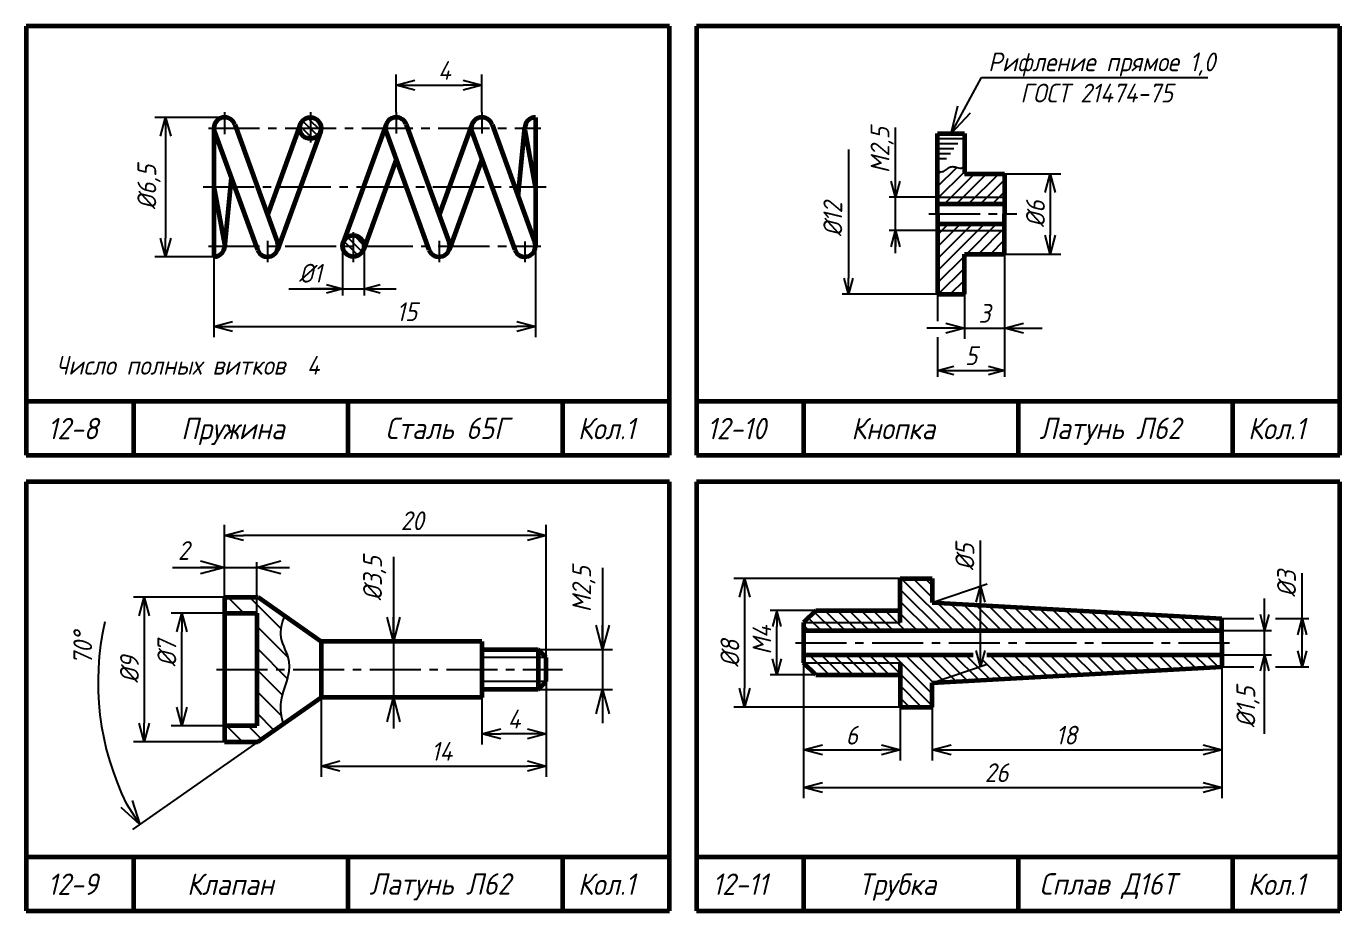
# Model space of a CAD drawing. Header units: millimetres. Extents: x -255 to 513, y 132 to 472.
# Drawn here: x 267.6 to 512.6, y 307 to 472 of the extents above; entities that cross this region are included whole.
import ezdxf

# ---------------------------------------------------------------- set-up
doc = ezdxf.new("R2010")
doc.units = ezdxf.units.MM
doc.header["$LTSCALE"] = 0.5
doc.linetypes.add('осевая2', pattern=[28.575, 19.05, -3.175, 3.175, -3.175])
doc.layers.get('Defpoints').update_dxf_attribs({"color": 5})
doc.styles.get("Standard").update_dxf_attribs({"font": 'isocpeui.ttf', "width": 0.9})
doc.dimstyles.new('Standart 1', dxfattribs={"dimtxt": 3.5, "dimasz": 3.5, "dimexe": 2, "dimexo": 0, "dimgap": 1, "dimtad": 1, "dimtoh": 1, "dimdec": 0, "dimtxsty": 'Standard', "dimblk": 'OPEN30', "dimcen": 2.5, "dimadec": 0, "dimazin": 0, "dimtfac": 1, "dimtdec": 0, "dimtmove": 0, "dimatfit": 3, "dimldrblk": 'DOTSMALL', "dimfxl": 0, "dimarcsym": 0})
pattern_1 = [(135, (23, 3e-07), (-1.122532, -1.122532), [])]

# ---------------------------------------------------------------- blocks, each defined once
blk = doc.blocks.new('_Open30')
at = {"color": 0, "linetype": 'ByBlock', "lineweight": -2}
for p, q in [((-1, 0.268), (0, 0)), ((0, 0), (-1, -0.268)), ((0, 0), (-1, 0))]:
    blk.add_line(p, q, dxfattribs=at)
blk = doc.blocks.new('*D57')
at = {"color": 0, "lineweight": -2}
for p, q in [((304.6, 362.5), (294.6, 362.5)), ((296.6, 345), (296.6, 359)), ((304.6, 341.5), (294.6, 341.5))]:
    blk.add_line(p, q, dxfattribs=at)
at = {"layer": 'Defpoints', "color": 0}
for p in [(296.6, 362.5), (304.6, 362.5), (304.6, 341.5)]:
    blk.add_point(p, dxfattribs=at)
at = {"color": 0, "lineweight": -2, "xscale": 3.5, "yscale": 3.5, "zscale": 3.5}
for p, rotation in [((296.6, 362.5), 90), ((296.6, 341.5), 270)]:
    blk.add_blockref('_Open30', p, dxfattribs=dict(at, rotation=rotation))
at = {"color": 0, "lineweight": -3, "insert": (293.83, 355), "char_height": 3.5, "attachment_point": 5, "rotation": 90}
blk.add_mtext('%%c7', dxfattribs=at)
blk = doc.blocks.new('_DotSmall')
at = {"color": 0, "linetype": 'ByBlock', "const_width": 0.5}
blk.add_lwpolyline([(-0.0625, 0, 1), (0.0625, 0, 1)], format="xyb", close=True, dxfattribs=at)
blk = doc.blocks.new('*D58')
at = {"color": 0, "lineweight": -2}
for p, q in [((304.6, 365.5), (287.6, 365.5)), ((289.6, 362), (289.6, 342)), ((304.6, 338.5), (287.6, 338.5))]:
    blk.add_line(p, q, dxfattribs=at)
at = {"layer": 'Defpoints', "color": 0}
for p in [(304.6, 365.5), (289.6, 338.5), (304.6, 338.5)]:
    blk.add_point(p, dxfattribs=at)
at = {"color": 0, "lineweight": -2, "xscale": 3.5, "yscale": 3.5, "zscale": 3.5}
for p, rotation in [((289.6, 365.5), 90), ((289.6, 338.5), 270)]:
    blk.add_blockref('_Open30', p, dxfattribs=dict(at, rotation=rotation))
at = {"color": 0, "lineweight": -3, "insert": (286.85, 352), "char_height": 3.5, "attachment_point": 5, "rotation": 90}
blk.add_mtext('%%c9', dxfattribs=at)
blk = doc.blocks.new('*D59')
at = {"color": 0, "lineweight": -2}
for p, q in [((364.6, 349.75), (364.6, 338)), ((352.6, 346.75), (352.6, 338)), ((361.1, 340), (356.1, 340))]:
    blk.add_line(p, q, dxfattribs=at)
at = {"layer": 'Defpoints', "color": 0}
for p in [(364.6, 349.75), (352.6, 346.75), (352.6, 340)]:
    blk.add_point(p, dxfattribs=at)
at = {"color": 0, "lineweight": -2, "xscale": 3.5, "yscale": 3.5, "zscale": 3.5, "rotation": 180}
blk.add_blockref('_Open30', (352.6, 340), dxfattribs=at)
at = {"color": 0, "lineweight": -2, "xscale": 3.5, "yscale": 3.5, "zscale": 3.5}
blk.add_blockref('_Open30', (364.6, 340), dxfattribs=at)
at = {"color": 0, "lineweight": -3, "insert": (358.6, 342.75), "char_height": 3.5, "attachment_point": 5}
blk.add_mtext('4', dxfattribs=at)
blk = doc.blocks.new('*D60')
at = {"color": 0, "lineweight": -2}
for p, q in [((322.6, 346.75), (322.6, 332)), ((364.6, 340), (364.6, 332)), ((326.1, 334), (361.1, 334))]:
    blk.add_line(p, q, dxfattribs=at)
at = {"layer": 'Defpoints', "color": 0}
for p in [(322.6, 346.75), (364.6, 340), (364.6, 334)]:
    blk.add_point(p, dxfattribs=at)
at = {"color": 0, "lineweight": -2, "xscale": 3.5, "yscale": 3.5, "zscale": 3.5, "rotation": 180}
blk.add_blockref('_Open30', (322.6, 334), dxfattribs=at)
at = {"color": 0, "lineweight": -2, "xscale": 3.5, "yscale": 3.5, "zscale": 3.5}
blk.add_blockref('_Open30', (364.6, 334), dxfattribs=at)
at = {"color": 0, "lineweight": -3, "insert": (345.1, 336.75), "char_height": 3.5, "attachment_point": 5}
blk.add_mtext('14', dxfattribs=at)
blk = doc.blocks.new('*D61')
at = {"color": 0, "lineweight": -2}
for p, q in [((304.6, 373), (304.6, 379)), ((364.6, 354.25), (364.6, 379)), ((361.1, 377), (308.1, 377))]:
    blk.add_line(p, q, dxfattribs=at)
at = {"layer": 'Defpoints', "color": 0}
for p in [(304.6, 377), (304.6, 373), (364.6, 354.25)]:
    blk.add_point(p, dxfattribs=at)
at = {"color": 0, "lineweight": -2, "xscale": 3.5, "yscale": 3.5, "zscale": 3.5, "rotation": 180}
blk.add_blockref('_Open30', (304.6, 377), dxfattribs=at)
at = {"color": 0, "lineweight": -2, "xscale": 3.5, "yscale": 3.5, "zscale": 3.5}
blk.add_blockref('_Open30', (364.6, 377), dxfattribs=at)
at = {"color": 0, "lineweight": -3, "insert": (339.6, 379.75), "char_height": 3.5, "attachment_point": 5}
blk.add_mtext('20', dxfattribs=at)
blk = doc.blocks.new('*D62')
at = {"color": 0, "lineweight": -2}
for p, q in [((450.1, 444.5), (460.6, 444.5)), ((458.6, 441), (458.6, 433)), ((450.1, 429.5), (460.6, 429.5))]:
    blk.add_line(p, q, dxfattribs=at)
at = {"layer": 'Defpoints', "color": 0}
for p in [(450.1, 444.5), (450.1, 429.5), (458.6, 429.5)]:
    blk.add_point(p, dxfattribs=at)
at = {"color": 0, "lineweight": -2, "xscale": 3.5, "yscale": 3.5, "zscale": 3.5}
for p, rotation in [((458.6, 444.5), 90), ((458.6, 429.5), 270)]:
    blk.add_blockref('_Open30', p, dxfattribs=dict(at, rotation=rotation))
at = {"color": 0, "lineweight": -3, "insert": (455.85, 437), "char_height": 3.5, "attachment_point": 5, "rotation": 90}
blk.add_mtext('%%C6', dxfattribs=at)
blk = doc.blocks.new('*D63')
at = {"color": 0, "lineweight": -2}
for p, q in [((450.1, 429.5), (450.1, 413.69)), ((442.6, 422), (442.6, 413.69)), ((439.1, 415.69), (435.6, 415.69)), ((442.6, 415.69), (450.1, 415.69)), ((453.6, 415.69), (457.1, 415.69))]:
    blk.add_line(p, q, dxfattribs=at)
at = {"layer": 'Defpoints', "color": 0}
for p in [(450.1, 429.5), (442.6, 422), (450.1, 415.69)]:
    blk.add_point(p, dxfattribs=at)
at = {"color": 0, "lineweight": -2, "xscale": 3.5, "yscale": 3.5, "zscale": 3.5}
blk.add_blockref('_Open30', (442.6, 415.69), dxfattribs=at)
at = {"color": 0, "lineweight": -2, "xscale": 3.5, "yscale": 3.5, "zscale": 3.5, "rotation": 180}
blk.add_blockref('_Open30', (450.1, 415.69), dxfattribs=at)
at = {"color": 0, "lineweight": -3, "insert": (446.35, 418.44), "char_height": 3.5, "attachment_point": 5}
blk.add_mtext('3', dxfattribs=at)
blk = doc.blocks.new('*D64')
at = {"color": 0, "lineweight": -2}
for p, q in [((431.6, 369), (399.6, 369)), ((401.6, 365.5), (401.6, 348.5)), ((431.6, 345), (399.6, 345))]:
    blk.add_line(p, q, dxfattribs=at)
at = {"layer": 'Defpoints', "color": 0}
for p in [(431.6, 369), (401.6, 345), (431.6, 345)]:
    blk.add_point(p, dxfattribs=at)
at = {"color": 0, "lineweight": -2, "xscale": 3.5, "yscale": 3.5, "zscale": 3.5}
for p, rotation in [((401.6, 369), 90), ((401.6, 345), 270)]:
    blk.add_blockref('_Open30', p, dxfattribs=dict(at, rotation=rotation))
at = {"color": 0, "lineweight": -3, "insert": (398.85, 355), "char_height": 3.5, "attachment_point": 5, "rotation": 90}
blk.add_mtext('%%c8', dxfattribs=at)
blk = doc.blocks.new('*D65')
at = {"color": 0, "lineweight": -2}
for p, q in [((412.6, 353.25), (412.6, 335)), ((430.6, 345), (430.6, 335)), ((416.1, 337), (427.1, 337))]:
    blk.add_line(p, q, dxfattribs=at)
at = {"layer": 'Defpoints', "color": 0}
for p in [(412.6, 353.25), (430.6, 345), (430.6, 337)]:
    blk.add_point(p, dxfattribs=at)
at = {"color": 0, "lineweight": -2, "xscale": 3.5, "yscale": 3.5, "zscale": 3.5, "rotation": 180}
blk.add_blockref('_Open30', (412.6, 337), dxfattribs=at)
at = {"color": 0, "lineweight": -2, "xscale": 3.5, "yscale": 3.5, "zscale": 3.5}
blk.add_blockref('_Open30', (430.6, 337), dxfattribs=at)
at = {"color": 0, "lineweight": -3, "insert": (421.6, 339.75), "char_height": 3.5, "attachment_point": 5}
blk.add_mtext('6', dxfattribs=at)
blk = doc.blocks.new('*D66')
at = {"color": 0, "lineweight": -2}
for p, q in [((490.6, 352.8), (490.6, 335)), ((436.6, 345), (436.6, 335)), ((440.1, 337), (487.1, 337))]:
    blk.add_line(p, q, dxfattribs=at)
at = {"layer": 'Defpoints', "color": 0}
for p in [(490.6, 352.8), (436.6, 345), (490.6, 337)]:
    blk.add_point(p, dxfattribs=at)
at = {"color": 0, "lineweight": -2, "xscale": 3.5, "yscale": 3.5, "zscale": 3.5, "rotation": 180}
blk.add_blockref('_Open30', (436.6, 337), dxfattribs=at)
at = {"color": 0, "lineweight": -2, "xscale": 3.5, "yscale": 3.5, "zscale": 3.5}
blk.add_blockref('_Open30', (490.6, 337), dxfattribs=at)
at = {"color": 0, "lineweight": -3, "insert": (461.6, 339.75), "char_height": 3.5, "attachment_point": 5}
blk.add_mtext('18', dxfattribs=at)
blk = doc.blocks.new('*D67')
at = {"color": 0, "lineweight": -2}
for p, q in [((412.6, 335.75), (412.6, 328)), ((490.6, 335.75), (490.6, 328)), ((416.1, 330), (487.1, 330))]:
    blk.add_line(p, q, dxfattribs=at)
at = {"layer": 'Defpoints', "color": 0}
for p in [(412.6, 335.75), (490.6, 335.75), (490.6, 330)]:
    blk.add_point(p, dxfattribs=at)
at = {"color": 0, "lineweight": -2, "xscale": 3.5, "yscale": 3.5, "zscale": 3.5, "rotation": 180}
blk.add_blockref('_Open30', (412.6, 330), dxfattribs=at)
at = {"color": 0, "lineweight": -2, "xscale": 3.5, "yscale": 3.5, "zscale": 3.5}
blk.add_blockref('_Open30', (490.6, 330), dxfattribs=at)
at = {"color": 0, "lineweight": -3, "insert": (448.6, 332.75), "char_height": 3.5, "attachment_point": 5}
blk.add_mtext('26', dxfattribs=at)
blk = doc.blocks.new('*D68')
at = {"color": 0, "lineweight": -2}
for p, q in [((304.6, 455), (291.6, 455)), ((293.6, 451.5), (293.6, 432.5)), ((302.6, 429), (291.6, 429))]:
    blk.add_line(p, q, dxfattribs=at)
at = {"layer": 'Defpoints', "color": 0}
for p in [(304.6, 455), (293.6, 429), (302.6, 429)]:
    blk.add_point(p, dxfattribs=at)
at = {"color": 0, "lineweight": -2, "xscale": 3.5, "yscale": 3.5, "zscale": 3.5}
for p, rotation in [((293.6, 455), 90), ((293.6, 429), 270)]:
    blk.add_blockref('_Open30', p, dxfattribs=dict(at, rotation=rotation))
at = {"color": 0, "lineweight": -3, "insert": (290.5, 442), "char_height": 3.5, "attachment_point": 5, "rotation": 90}
blk.add_mtext('%%c6,5', dxfattribs=at)
blk = doc.blocks.new('*D69')
at = {"color": 0, "lineweight": -2}
for p, q in [((336.6, 456), (336.6, 463)), ((340.1, 461), (349.1, 461)), ((352.6, 456), (352.6, 463))]:
    blk.add_line(p, q, dxfattribs=at)
at = {"layer": 'Defpoints', "color": 0}
for p in [(352.6, 461), (336.6, 456), (352.6, 456)]:
    blk.add_point(p, dxfattribs=at)
at = {"color": 0, "lineweight": -2, "xscale": 3.5, "yscale": 3.5, "zscale": 3.5, "rotation": 180}
blk.add_blockref('_Open30', (336.6, 461), dxfattribs=at)
at = {"color": 0, "lineweight": -2, "xscale": 3.5, "yscale": 3.5, "zscale": 3.5}
blk.add_blockref('_Open30', (352.6, 461), dxfattribs=at)
at = {"color": 0, "lineweight": -3, "insert": (345.6, 463.75), "char_height": 3.5, "attachment_point": 5}
blk.add_mtext('4', dxfattribs=at)
blk = doc.blocks.new('*D70')
at = {"color": 0, "lineweight": -2}
for p, q in [((362.6, 431), (362.6, 414)), ((302.6, 421), (302.6, 414)), ((306.1, 416), (359.1, 416))]:
    blk.add_line(p, q, dxfattribs=at)
at = {"layer": 'Defpoints', "color": 0}
for p in [(362.6, 431), (302.6, 421), (362.6, 416)]:
    blk.add_point(p, dxfattribs=at)
at = {"color": 0, "lineweight": -2, "xscale": 3.5, "yscale": 3.5, "zscale": 3.5, "rotation": 180}
blk.add_blockref('_Open30', (302.6, 416), dxfattribs=at)
at = {"color": 0, "lineweight": -2, "xscale": 3.5, "yscale": 3.5, "zscale": 3.5}
blk.add_blockref('_Open30', (362.6, 416), dxfattribs=at)
at = {"color": 0, "lineweight": -3, "insert": (338.6, 418.75), "char_height": 3.5, "attachment_point": 5}
blk.add_mtext('15', dxfattribs=at)

msp = doc.modelspace()

# ---------------------------------------------------------------- hatches: boundary and pattern name
at = {"lineweight": -3}
h = msp.add_hatch(dxfattribs=at)
h.set_pattern_fill('ANSI31', color=256, scale=0.33, angle=90, style=0)
h.set_pattern_definition([(135, (237.6025, 287), (-0.740871, -0.740871), [])])
edge = h.paths.add_edge_path()
edge.add_arc((320.6, 453), 2, 0, 360)
edge = h.paths.add_edge_path()
edge.add_arc((328.6, 431), 2, 0, 360)
h = msp.add_hatch(dxfattribs=at)
h.set_pattern_fill('ANSI31', scale=0.5, style=0)
h.set_pattern_definition([(45, (237.6025, 287), (-1.122532, 1.122532), [])])
edge = h.paths.add_edge_path()
edge.add_line((450.1, 444.5), (442.6, 444.5))
edge.add_line((442.6, 444.5), (442.6, 446))
edge.add_spline(control_points=[(442.6, 446), (442.49, 445.85), (442.16, 445.44), (441.4, 445.54), (440.72, 445.82), (439.92, 445.86), (439.26, 445.23), (438.6, 444.84), (438, 444.84), (437.73, 444.95), (437.6, 445)], knot_values=[0, 0, 0, 0, 0.53033, 1.53033, 1.925615, 2.800615, 3.702003, 4.540528, 5.040528, 5.435813, 5.435813, 5.435813, 5.435813], degree=3, periodic=0)
edge.add_line((437.6, 445), (437.6, 440.13))
edge.add_line((437.6, 440.12), (450.1, 440.12))
edge.add_line((450.1, 440.12), (450.1, 444.5))
h.paths.add_polyline_path([(450.1, 440.12), (437.6, 440.12), (437.6, 438.88), (450.1, 438.88)])
h.paths.add_polyline_path([(450.1, 435.12), (437.6, 435.12), (437.6, 433.88), (450.1, 433.88)])
h.paths.add_polyline_path([(450.1, 433.88), (437.6, 433.88), (437.6, 422), (442.6, 422), (442.6, 429.5), (450.1, 429.5)])
h = msp.add_hatch(dxfattribs=at)
h.set_pattern_fill('ANSI31', color=256, scale=0.5, angle=90, style=0)
h.set_pattern_definition(pattern_1)
h.paths.add_polyline_path([(490.6, 361.5), (445.58, 364), (445.58, 359.25), (490.6, 359.25)])
h.paths.add_polyline_path([(445.58, 364), (436.6, 364.5), (436.6, 369), (430.6, 369), (430.6, 360.75), (412.6, 360.75), (412.6, 359.25), (445.58, 359.25)])
h.paths.add_polyline_path([(430.6, 363), (414.85, 363), (412.6, 360.75), (430.6, 360.75)])
h = msp.add_hatch(dxfattribs=at)
h.set_pattern_fill('ANSI31', scale=0.9, angle=90, style=0)
h.set_pattern_definition([(135, (192.1025, 127), (-2.020558, -2.020558), [])])
edge = h.paths.add_edge_path()
edge.add_line((310.6, 352), (316.63, 352))
edge.add_spline(control_points=[(316.63, 352), (316.68, 352.5), (316.69, 354.53), (314.48, 357.8), (315.22, 360.69), (315.76, 362.05)], knot_values=[1.330557, 1.330557, 1.330557, 1.330557, 2.366482, 5.52876, 8.321308, 8.321308, 8.321308, 8.321308], degree=3, periodic=0)
edge.add_line((315.76, 362.05), (310.83, 365.5))
edge.add_line((310.83, 365.5), (304.6, 365.5))
edge.add_line((304.6, 365.5), (304.6, 362.5))
edge.add_line((304.6, 362.5), (310.6, 362.5))
edge.add_line((310.6, 362.5), (310.6, 352))
edge = h.paths.add_edge_path()
edge.add_line((310.6, 341.5), (304.6, 341.5))
edge.add_line((304.6, 341.5), (304.6, 338.5))
edge.add_line((304.6, 338.5), (310.79, 338.5))
edge.add_line((310.79, 338.5), (315.5, 341.79))
edge.add_spline(control_points=[(315.5, 341.79), (315.13, 343.19), (314.63, 346.58), (316.41, 350.03), (316.63, 352)], knot_values=[8.321308, 8.321308, 8.321308, 8.321308, 11.177622, 15.240717, 15.240717, 15.240717, 15.240717], degree=3, periodic=0)
edge.add_line((316.63, 352), (310.6, 352))
edge.add_line((310.6, 352), (310.6, 341.5))
h = msp.add_hatch(dxfattribs=at)
h.set_pattern_fill('ANSI31', color=256, scale=0.5, angle=90, style=0)
h.set_pattern_definition(pattern_1)
h.paths.add_polyline_path([(490.6, 352.5), (490.6, 354.75), (446.79, 354.75), (446.17, 354.75), (445.58, 352.57), (436.6, 349.5)])
h.paths.add_polyline_path([(445.58, 352.57), (445, 354.75), (444.23, 354.75), (412.6, 354.75), (412.6, 353.25), (430.6, 353.25), (430.6, 345), (436.6, 345), (436.6, 349.5)])
h.paths.add_polyline_path([(430.6, 353.25), (412.6, 353.25), (414.85, 351), (430.6, 351)], flags=17)

# ---------------------------------------------------------------- linework, layer by layer
at = {"color": 7, "lineweight": 60}
for p, q in [((387.6, 472), (267.6, 472)), ((267.6, 472), (267.6, 392)), ((387.6, 392), (387.6, 472)), ((512.6, 472), (392.6, 472)), ((392.6, 472), (392.6, 392)), ((512.6, 392), (512.6, 472)), ((306.48, 453.68), (314.48, 431.68)), ((318.72, 453.68), (312.6, 436.85)), ((334.72, 453.68), (326.72, 431.68)), ((338.48, 453.68), (346.48, 431.68)), ((350.72, 453.68), (344.6, 436.85)), ((354.48, 453.68), (362.48, 431.68)), ((362.6, 455), (362.6, 431)), ((302.6, 453), (302.6, 429)), ((302.72, 452.32), (310.72, 430.32)), ((322.48, 452.32), (314.48, 430.32)), ((334.72, 452.32), (342.72, 430.32)), ((350.72, 452.32), (358.72, 430.32)), ((359.37, 440.25), (360.61, 453.19)), ((362.6, 442.04), (360.64, 452.64)), ((437.6, 452), (442.6, 452)), ((437.6, 437), (437.6, 452)), ((442.6, 452), (442.6, 444.5)), ((336.6, 447.15), (330.48, 430.32)), ((352.6, 447.15), (346.48, 430.32)), ((305.84, 443.75), (304.59, 430.81)), ((442.6, 444.5), (450.1, 444.5)), ((450.1, 444.5), (450.1, 437)), ((302.6, 442.04), (304.57, 431.36)), ((437.6, 438.88), (450.1, 438.88)), ((437.6, 437), (437.6, 422)), ((450.1, 429.5), (450.1, 437)), ((437.6, 435.12), (450.1, 435.12)), ((442.6, 429.5), (450.1, 429.5)), ((442.6, 422), (442.6, 429.5)), ((437.6, 422), (442.6, 422)), ((387.6, 402), (267.6, 402)), ((287.6, 402), (287.6, 392)), ((327.6, 402), (327.6, 392)), ((367.6, 402), (367.6, 392)), ((512.6, 402), (392.6, 402)), ((412.6, 402), (412.6, 392)), ((452.6, 402), (452.6, 392)), ((492.6, 402), (492.6, 392)), ((267.6, 392), (387.6, 392)), ((392.6, 392), (512.6, 392)), ((387.6, 387), (267.6, 387)), ((267.6, 387), (267.6, 307)), ((387.6, 307), (387.6, 387)), ((512.6, 387), (392.6, 387)), ((392.6, 387), (392.6, 307)), ((512.6, 307), (512.6, 387)), ((430.6, 369), (436.6, 369)), ((430.6, 360.75), (430.6, 369)), ((436.6, 369), (436.6, 364.5)), ((304.6, 365.5), (304.6, 338.5)), ((304.6, 365.5), (310.83, 365.5)), ((310.83, 365.5), (322.61, 357.25)), ((414.85, 363), (412.6, 360.75)), ((414.85, 363), (430.6, 363)), ((436.6, 364.5), (490.6, 361.5)), ((304.6, 362.5), (310.6, 362.5)), ((310.6, 362.5), (310.6, 341.5)), ((412.6, 360.75), (412.6, 353.25)), ((490.6, 357), (490.6, 361.5)), ((412.6, 359.25), (490.6, 359.25)), ((322.61, 357.25), (322.6, 346.75)), ((352.6, 357.25), (322.61, 357.25)), ((352.6, 357.25), (352.6, 346.75)), ((352.6, 355.75), (363.1, 355.75)), ((363.1, 355.75), (363.1, 348.25)), ((364.6, 354.25), (363.1, 355.75)), ((490.6, 357), (490.6, 352.5)), ((364.6, 349.75), (364.6, 354.25)), ((412.6, 354.75), (444.23, 354.75)), ((414.85, 351), (412.6, 353.25)), ((430.6, 353.25), (430.6, 345)), ((446.79, 354.75), (490.6, 354.75)), ((414.85, 351), (430.6, 351)), ((436.6, 349.5), (490.6, 352.5)), ((363.1, 348.25), (352.6, 348.25)), ((363.1, 348.25), (364.6, 349.75)), ((436.6, 345), (436.6, 349.5)), ((310.79, 338.5), (322.6, 346.75)), ((352.6, 346.75), (322.6, 346.75)), ((430.6, 345), (436.6, 345)), ((310.6, 341.5), (304.6, 341.5)), ((304.6, 338.5), (310.82, 338.5)), ((387.6, 317), (267.6, 317)), ((287.6, 317), (287.6, 307)), ((327.6, 317), (327.6, 307)), ((367.6, 317), (367.6, 307)), ((512.6, 317), (392.6, 317)), ((412.6, 317), (412.6, 307)), ((452.6, 317), (452.6, 307)), ((492.6, 317), (492.6, 307)), ((267.6, 307), (387.6, 307)), ((392.6, 307), (512.6, 307))]:
    msp.add_line(p, q, dxfattribs=at)
at = {"color": 7, "lineweight": -3}
for p, q in [((440.1, 452), (445.77, 462.42)), ((445.77, 462.42), (488.03, 462.42)), ((320.6, 456), (320.6, 450.29)), ((336.6, 456), (336.6, 452)), ((352.6, 456), (352.6, 452)), ((440.1, 452), (441.36, 457.14)), ((440.1, 452), (443.73, 455.85)), ((429.76, 429.7), (429.76, 453.14)), ((437.6, 451.06), (442.6, 451.06)), ((420.98, 449), (420.98, 425)), ((437.6, 450.12), (441.35, 450.12)), ((437.6, 449.19), (440.6, 449.19)), ((437.6, 448.25), (439.98, 448.25)), ((437.6, 447.31), (439.23, 447.31)), ((437.6, 440.12), (428.56, 440.12)), ((437.6, 440.12), (450.1, 440.12)), ((437.6, 433.88), (428.56, 433.88)), ((437.6, 433.88), (450.1, 433.88)), ((312.6, 432), (312.6, 428)), ((328.6, 433.6), (328.6, 428)), ((344.6, 432), (344.6, 428)), ((360.6, 431.83), (360.6, 428)), ((302.6, 431), (302.6, 419.75)), ((437.6, 422), (419.78, 422)), ((437.6, 422), (437.6, 417)), ((450.1, 422), (450.1, 406.6)), ((437.6, 414), (437.6, 406.6)), ((440.6, 407.8), (447.1, 407.8)), ((445.58, 355.57), (445.58, 376.07)), ((304.6, 362.5), (304.6, 373)), ((336.1, 373), (336.1, 341)), ((294.85, 371.05), (316.69, 371.05)), ((310.6, 362.5), (310.6, 372)), ((375.1, 371), (375.1, 342)), ((505.6, 355.5), (505.6, 370)), ((436.6, 364.5), (446.85, 368)), ((498.6, 340), (498.6, 365.25)), ((414.6, 363), (406.35, 363)), ((412.6, 360.75), (430.6, 360.75)), ((490.6, 361.5), (496.6, 361.5)), ((500.6, 361.5), (506.85, 361.5)), ((407.6, 354), (407.6, 360)), ((490.6, 359.25), (499.85, 359.25)), ((363.1, 355.75), (376.98, 355.75)), ((364.6, 354.25), (352.6, 354.25)), ((412.6, 353.25), (430.6, 353.25)), ((436.6, 349.5), (446.85, 353)), ((490.6, 354.75), (499.85, 354.75)), ((414.6, 351), (406.35, 351)), ((490.6, 352.5), (496.6, 352.5)), ((500.6, 352.5), (506.85, 352.5)), ((364.6, 349.75), (352.6, 349.75)), ((363.1, 348.25), (376.98, 348.25)), ((310.79, 338.5), (287.39, 322.15)), ((288.76, 323.11), (285.31, 326.24)), ((288.76, 323.11), (286.33, 326.89)), ((287.34, 327.54), (288.76, 323.11))]:
    msp.add_line(p, q, dxfattribs=at)
at = {"color": 7}
for p, q in [((304.6, 456), (304.6, 451.9)), ((412.6, 357), (412.6, 359.25)), ((417.04, 350.97), (415.43, 350.97))]:
    msp.add_line(p, q, dxfattribs=at)
at = {"color": 7, "linetype": 'осевая2', "lineweight": -3}
for p, q in [((301.6, 453), (363.6, 453)), ((300.6, 442.04), (364.6, 442.04)), ((435.98, 437), (452.35, 437)), ((301.6, 431), (363.6, 431)), ((411.1, 357), (492.1, 357)), ((303.1, 352), (367.6, 352))]:
    msp.add_line(p, q, dxfattribs=at)
at = {"color": 7, "lineweight": -3, "ltscale": 10}
msp.add_line((437.6, 433.88), (428.67, 433.88), dxfattribs=at)
at = {"lineweight": -3}
for p, q in [((326.6, 431), (326.6, 421.75)), ((330.6, 431), (330.6, 421.75)), ((316.6, 423), (326.6, 423)), ((323.6, 423), (320.6, 423)), ((326.6, 423), (330.6, 423)), ((326.6, 423), (330.6, 423)), ((333.6, 423), (336.6, 423))]:
    msp.add_line(p, q, dxfattribs=at)
at = {"color": 7, "lineweight": 60}
for centre in [(320.6, 453), (328.6, 431)]:
    msp.add_circle(centre, 2, dxfattribs=at)
for centre, start, end in [((304.6, 453), 19.9831, 199.9831), ((336.6, 453), 19.9831, 199.9831), ((352.6, 453), 19.9831, 199.9831), ((362.6, 453), 90, 180), ((312.6, 431), 199.9831, 19.9831), ((344.6, 431), 199.9831, 19.9831), ((360.6, 431), 199.9831, 19.9831), ((302.6, 431), 270, 0)]:
    msp.add_arc(centre, 2, start, end, dxfattribs=at)
at = {"color": 7, "lineweight": -3}
msp.add_arc((331.93, 349.59), 50.94, 167.1542, 206.4614, dxfattribs=at)
msp.add_spline([(437.6, 445), (437.98, 444.88), (438.48, 444.88), (439.23, 445.25), (439.98, 445.75), (440.85, 445.75), (441.23, 445.63), (442.23, 445.63), (442.6, 446)], degree=3, dxfattribs=at)
msp.add_open_spline([(315.76, 362.05), (315.22, 360.69), (314.48, 357.8), (317.97, 352.63), (314.55, 347.09), (315.13, 343.19), (315.5, 341.79)], degree=3, knots=[1.330557, 1.330557, 1.330557, 1.330557, 4.123106, 7.285383, 12.384403, 15.240717, 15.240717, 15.240717, 15.240717], dxfattribs=at)

# ---------------------------------------------------------------- block references
for p, xscale, yscale, zscale, rotation in [((429.76, 440.12), 3, 3, 3, 270), ((429.76, 433.88), 3, 3, 3, 90), ((420.98, 422), 3, 3, 3, 270), ((437.6, 407.8), 3, 3, 3, 180), ((310.6, 371.05), 4.5, 4.5, 4.5, 180), ((445.58, 367.57), 3, 3, 3, 90), ((407.6, 363), -3, 3, 3, 270), ((336.1, 357.25), 4.5, 4.5, 4.5, 270), ((375.1, 355.75), 4.5, 4.5, 4.5, 270), ((498.6, 359.25), 3, 3, 3, 270), ((505.6, 361.5), 3, 3, 3, 90), ((445.58, 352.57), 3, 3, 3, 270), ((505.6, 352.5), 3, 3, 3, 270), ((407.6, 351), 3, 3, 3, 270), ((498.6, 354.75), 3, 3, 3, 90), ((375.1, 348.25), 4.5, 4.5, 4.5, 90), ((336.1, 346.75), 4.5, 4.5, 4.5, 90)]:
    msp.add_blockref('_Open30', p, dxfattribs=dict(at, xscale=xscale, yscale=yscale, zscale=zscale, rotation=rotation))
at = {"lineweight": -3, "xscale": 3, "yscale": 3, "zscale": 3}
msp.add_blockref('_Open30', (326.6, 423), dxfattribs=at)
at = {"lineweight": -3, "xscale": 3, "yscale": 3, "zscale": 3, "rotation": 180}
msp.add_blockref('_Open30', (330.6, 423), dxfattribs=at)
at = {"color": 7, "lineweight": -3}
for p, xscale, yscale, zscale in [((450.1, 407.8), 3, 3, 3), ((304.6, 371.05), 4.5, 4.5, 4.5)]:
    msp.add_blockref('_Open30', p, dxfattribs=dict(at, xscale=xscale, yscale=yscale, zscale=zscale))

# ---------------------------------------------------------------- texts
at = {"color": 7, "lineweight": -3, "width": 0.9}
for s, p in [('Рифление прямое 1,0', (447.03, 463.6)), ('ГОСТ 21474-75', (453.03, 457.79))]:
    msp.add_text(s, height=3.5, dxfattribs=at).set_placement(p)
msp.add_text('M2,5', height=3.5, rotation=90, dxfattribs=at).set_placement((428.6, 444.61))
at = {"color": 7, "width": 0.9}
for s, height, p in [('Число полных витков  4', 3.5, (273.13, 407)), ('12-8', 4, (271.6, 394.95)), ('Пружина', 4, (296.5, 394.95)), ('Сталь 65Г', 4, (334.6, 395)), ('Кол.1', 4, (370.5, 394.95)), ('12-10', 4, (394.6, 394.95)), ('Кнопка', 4, (421.5, 394.95)), ('Латунь Л62', 4, (456.6, 395)), ('Кол.1', 4, (495.5, 394.95)), ('12-9', 4, (271.6, 309.95)), ('Клапан', 4, (297.6, 309.95)), ('Латунь Л62', 4, (331.6, 310)), ('Кол.1', 4, (370.5, 309.95)), ('12-11', 4, (395.6, 309.95)), ('Трубка', 4, (422.84, 309.95)), ('Сплав Д16Т', 4, (456.6, 310)), ('Кол.1', 4, (495.5, 309.95))]:
    msp.add_text(s, height=height, dxfattribs=at).set_placement(p)
at = {"color": 7, "lineweight": -3, "char_height": 3.5, "attachment_point": 5, "rotation": 90}
for s, insert in [('\\A1;%%c12', (418.05, 436)), ('%%c5', (442.68, 373)), ('%%c3,5', (332.6, 369)), ('M2,5', (371.6, 367)), ('%%c3', (502.68, 368)), ('M4', (404.81, 357.51)), ('70°', (278.14, 355.98)), ('%%c1,5', (495.5, 345))]:
    msp.add_mtext(s, dxfattribs=dict(at, insert=insert))
at = {"lineweight": -3, "insert": (320.6, 425.93), "char_height": 3.5, "attachment_point": 5}
msp.add_mtext('%%c1', dxfattribs=at)
at = {"color": 7, "lineweight": -3, "char_height": 3.5, "attachment_point": 5}
for s, insert in [('\\A1;5', (443.87, 410.55)), ('2', (296.96, 374.2))]:
    msp.add_mtext(s, dxfattribs=dict(at, insert=insert))

# ---------------------------------------------------------------- dimensions: what is measured, and where the dimension line sits
at = {"color": 7, "lineweight": -3}
for base, p1, p2, text, picture, middle in [((352.6, 461), (336.6, 456), (352.6, 456), '4', '*D69', (345.6, 461)), ((362.6, 416), (302.6, 421), (362.6, 431), '15', '*D70', (338.6, 416)), ((304.6, 377), (364.6, 354.25), (304.6, 373), '20', '*D61', (339.6, 377)), ((430.6, 337), (412.6, 353.25), (430.6, 345), '6', '*D65', (421.6, 337)), ((490.6, 337), (436.6, 345), (490.6, 352.8), '18', '*D66', (461.6, 337)), ((352.6, 340), (364.6, 349.75), (352.6, 346.75), '4', '*D59', (358.6, 340)), ((364.6, 334), (322.6, 346.75), (364.6, 340), '14', '*D60', (345.1, 334)), ((490.6, 330), (412.6, 335.75), (490.6, 335.75), '26', '*D67', (448.6, 330))]:
    dim = msp.add_linear_dim(base=base, p1=p1, p2=p2, text=text, dimstyle='Standart 1', dxfattribs=at)
    dim.commit()
    dim.dimension.update_dxf_attribs({"geometry": picture, "text_midpoint": middle, "dimtype": 160})
for base, p1, p2, text, picture, middle in [((293.6, 429), (304.6, 455), (302.6, 429), '%%c6,5', '*D68', (293.6, 442)), ((401.6, 345), (431.6, 369), (431.6, 345), '%%c8', '*D64', (401.6, 355)), ((289.6, 338.5), (304.6, 365.5), (304.6, 338.5), '%%c9', '*D58', (289.6, 352)), ((296.6, 362.5), (304.6, 341.5), (304.6, 362.5), '%%c7', '*D57', (296.6, 355))]:
    dim = msp.add_linear_dim(base=base, p1=p1, p2=p2, angle=90, text=text, dimstyle='Standart 1', dxfattribs=at)
    dim.commit()
    dim.dimension.update_dxf_attribs({"geometry": picture, "text_midpoint": middle, "dimtype": 160})
at = {"color": 7, "lineweight": -3, "ltscale": 10}
dim = msp.add_linear_dim(base=(458.6, 429.5), p1=(450.1, 444.5), p2=(450.1, 429.5), angle=90, text='%%C6', dimstyle='Standart 1', dxfattribs=at)
dim.commit()
dim.dimension.update_dxf_attribs({"geometry": '*D62', "text_midpoint": (458.6, 437), "dimtype": 160})
dim = msp.add_linear_dim(base=(450.1, 415.69), p1=(442.6, 422), p2=(450.1, 429.5), text='3', dimstyle='Standart 1', dxfattribs=at)
dim.commit()
dim.dimension.update_dxf_attribs({"geometry": '*D63', "text_midpoint": (446.35, 415.69), "dimtype": 160})

doc.saveas('drawing.dxf')
